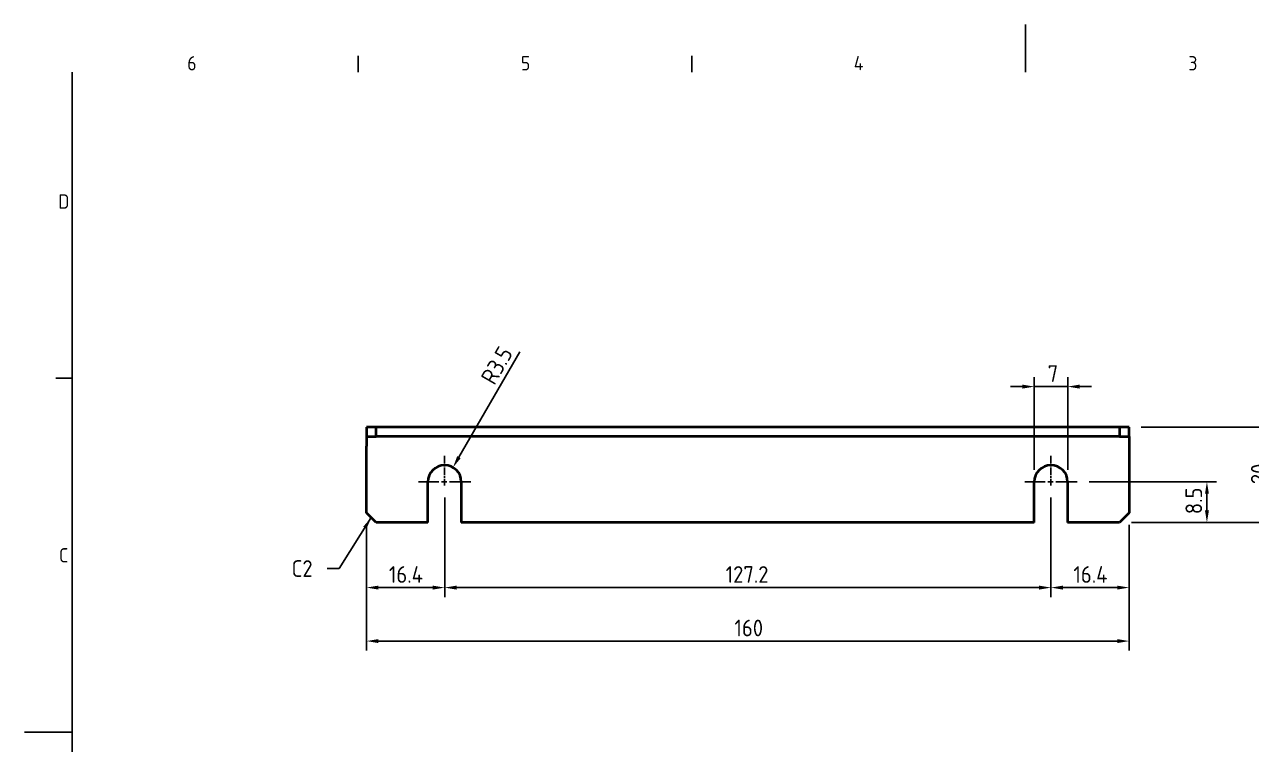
# Model space of a CAD drawing. Header units: millimetres. Extents: x 0 to 420, y 0 to 297.
# Drawn here: x 0 to 257.4, y 145.9 to 297 of the extents above; entities that cross this region are included whole.
import ezdxf

# ---------------------------------------------------------------- set-up
doc = ezdxf.new("R2010")
doc.units = ezdxf.units.MM
doc.linetypes.add('CHAIN', pattern=[0.3543, 0.2362, -0.0295, 0.0591, -0.0295])
doc.layers.get('0').update_dxf_attribs({"color": 3, "lineweight": 25})
for name, color, linetype, lineweight in [('가시적인 것(ISO)', 3, 'Continuous', 40), ('경계(ISO)', 7, 'Continuous', 25), ('기호(ISO)', 5, 'Continuous', 25), ('중심 표식(ISO)', 1, 'Continuous', 25), ('치수(ISO)', 2, 'Continuous', 25)]:
    doc.layers.add(name, color=color, linetype=linetype, lineweight=lineweight)
doc.styles.add('문자 텍스트_PSTEK_POSCO', font='isocp.shx')
doc.styles.add('치수 텍스트_PSTEK_POSCO', font='isocp.shx')
doc.dimstyles.new('치수_PSTEK_POSCO', dxfattribs={"dimtxt": 3.5, "dimasz": 2.5, "dimexe": 2, "dimexo": 2.5, "dimgap": 1, "dimtad": 1, "dimrnd": 1e-08, "dimdsep": 46, "dimtxsty": '치수 텍스트_PSTEK_POSCO', "dimcen": 0.09, "dimdle": 10, "dimclrd": 7, "dimclre": 7, "dimclrt": 2, "dimadec": 1, "dimazin": 2, "dimtfac": 1, "dimtmove": 0, "dimatfit": 3, "dimfxl": 0, "dimtolj": 1, "dimlwd": -1, "dimlwe": -1, "dimarcsym": 0})
doc.dimstyles.new('치수_PSTEK_POSCO$7', dxfattribs={"dimtxt": 3.5, "dimasz": 2.5, "dimexe": 2, "dimexo": 2.5, "dimgap": 1, "dimtad": 1, "dimrnd": 1e-08, "dimdsep": 46, "dimtxsty": '치수 텍스트_PSTEK_POSCO', "dimcen": 0.09, "dimdle": 10, "dimclrd": 7, "dimclre": 7, "dimclrt": 2, "dimadec": 1, "dimazin": 2, "dimtfac": 1, "dimtmove": 0, "dimatfit": 3, "dimfxl": 0, "dimtolj": 1, "dimlwd": -1, "dimlwe": -1, "dimarcsym": 0})

# ---------------------------------------------------------------- blocks, each defined once
blk = doc.blocks.new('경계 Default Border')
at = {"layer": '경계(ISO)'}
for p, q in [((70, 287), (70, 290.4)), ((140, 287), (140, 290.4)), ((10, 222.75), (6.6, 222.75))]:
    blk.add_line(p, q, dxfattribs=at)
at = {"layer": '경계(ISO)', "flags": 128}
for points in [[(210, 297), (210, 287)], [(10, 10), (10, 287)], [(0, 148.5), (10, 148.5)]]:
    blk.add_lwpolyline(points, dxfattribs=at)
at = {"layer": '경계(ISO)', "color": 2, "char_height": 3, "attachment_point": 7, "style": '문자 텍스트_PSTEK_POSCO'}
for s, insert in [('6', (34.14, 287.37)), ('5', (104.14, 287.37)), ('4', (173.97, 287.4)), ('3', (244.17, 287.37)), ('D', (7.08, 258.35)), ('C', (7.24, 184.1))]:
    blk.add_mtext(s, dxfattribs=dict(at, insert=insert))
blk = doc.blocks.new('*D23')
at = {"layer": 'Defpoints', "color": 0}
for p in [(71.74, 194.5), (231.74, 194.5), (231.74, 167.59)]:
    blk.add_point(p, dxfattribs=at)
at = {"layer": '치수(ISO)', "color": 7}
for p, q in [((71.74, 192), (71.74, 165.59)), ((231.74, 192), (231.74, 165.59)), ((74.24, 167.59), (229.24, 167.59))]:
    blk.add_line(p, q, dxfattribs=at)
for points in [[(74.24, 168.01), (74.24, 167.17), (71.74, 167.59)], [(229.24, 168.01), (229.24, 167.17), (231.74, 167.59)]]:
    blk.add_solid(points, dxfattribs=at)
at = {"layer": '치수(ISO)', "color": 2, "insert": (148.93, 170.34), "char_height": 3.5, "attachment_point": 4, "style": '치수 텍스트_PSTEK_POSCO'}
blk.add_mtext('\\A1;160', dxfattribs=at)
blk = doc.blocks.new('*D29')
at = {"layer": 'Defpoints', "color": 0}
for p in [(215.34, 200.25), (231.74, 194.5), (215.34, 178.82)]:
    blk.add_point(p, dxfattribs=at)
at = {"layer": '치수(ISO)', "color": 7}
for p, q in [((215.34, 197.75), (215.34, 176.82)), ((231.74, 192), (231.74, 176.82)), ((229.24, 178.82), (217.84, 178.82))]:
    blk.add_line(p, q, dxfattribs=at)
for points in [[(217.84, 179.23), (217.84, 178.4), (215.34, 178.82)], [(229.24, 179.23), (229.24, 178.4), (231.74, 178.82)]]:
    blk.add_solid(points, dxfattribs=at)
at = {"layer": '치수(ISO)', "color": 2, "insert": (220.04, 181.57), "char_height": 3.5, "attachment_point": 4, "style": '치수 텍스트_PSTEK_POSCO'}
blk.add_mtext('\\A1;16.4', dxfattribs=at)
blk = doc.blocks.new('*D30')
at = {"layer": 'Defpoints', "color": 0}
for p in [(88.14, 200.25), (215.34, 200.25), (215.34, 178.82)]:
    blk.add_point(p, dxfattribs=at)
at = {"layer": '치수(ISO)', "color": 7}
for p, q in [((88.14, 197.75), (88.14, 176.82)), ((215.34, 197.75), (215.34, 176.82)), ((90.64, 178.82), (212.84, 178.82))]:
    blk.add_line(p, q, dxfattribs=at)
for points in [[(90.64, 179.23), (90.64, 178.4), (88.14, 178.82)], [(212.84, 179.23), (212.84, 178.4), (215.34, 178.82)]]:
    blk.add_solid(points, dxfattribs=at)
at = {"layer": '치수(ISO)', "color": 2, "insert": (147.08, 181.57), "char_height": 3.5, "attachment_point": 4, "style": '치수 텍스트_PSTEK_POSCO'}
blk.add_mtext('\\A1;127.2', dxfattribs=at)
blk = doc.blocks.new('*D31')
at = {"layer": 'Defpoints', "color": 0}
for p in [(88.14, 200.25), (71.74, 194.5), (71.74, 178.82)]:
    blk.add_point(p, dxfattribs=at)
at = {"layer": '치수(ISO)', "color": 7}
for p, q in [((88.14, 197.75), (88.14, 176.82)), ((71.74, 192), (71.74, 176.82)), ((85.64, 178.82), (74.24, 178.82))]:
    blk.add_line(p, q, dxfattribs=at)
for points in [[(74.24, 179.23), (74.24, 178.4), (71.74, 178.82)], [(85.64, 179.23), (85.64, 178.4), (88.14, 178.82)]]:
    blk.add_solid(points, dxfattribs=at)
at = {"layer": '치수(ISO)', "color": 2, "insert": (76.44, 181.57), "char_height": 3.5, "attachment_point": 4, "style": '치수 텍스트_PSTEK_POSCO'}
blk.add_mtext('\\A1;16.4', dxfattribs=at)
blk = doc.blocks.new('*D32')
at = {"layer": 'Defpoints', "color": 0}
for p in [(220.84, 201), (229.74, 192.5), (248.05, 192.5)]:
    blk.add_point(p, dxfattribs=at)
at = {"layer": '치수(ISO)', "color": 7}
for p, q in [((223.34, 201), (250.05, 201)), ((248.05, 198.5), (248.05, 195)), ((232.24, 192.5), (250.05, 192.5))]:
    blk.add_line(p, q, dxfattribs=at)
for points in [[(247.64, 198.5), (248.47, 198.5), (248.05, 201)], [(247.64, 195), (248.47, 195), (248.05, 192.5)]]:
    blk.add_solid(points, dxfattribs=at)
at = {"layer": '치수(ISO)', "color": 2, "insert": (245.3, 194.23), "char_height": 3.5, "attachment_point": 4, "rotation": 90, "style": '치수 텍스트_PSTEK_POSCO'}
blk.add_mtext('\\A1;8.5', dxfattribs=at)
blk = doc.blocks.new('*D33')
at = {"layer": 'Defpoints', "color": 0}
for p in [(231.74, 212.5), (229.74, 192.5), (261.79, 192.5)]:
    blk.add_point(p, dxfattribs=at)
at = {"layer": '치수(ISO)', "color": 7}
for p, q in [((234.24, 212.5), (263.79, 212.5)), ((261.79, 210), (261.79, 195)), ((232.24, 192.5), (263.79, 192.5))]:
    blk.add_line(p, q, dxfattribs=at)
for points in [[(261.37, 210), (262.21, 210), (261.79, 212.5)], [(261.37, 195), (262.21, 195), (261.79, 192.5)]]:
    blk.add_solid(points, dxfattribs=at)
at = {"layer": '치수(ISO)', "color": 2, "insert": (259.04, 200.53), "char_height": 3.5, "attachment_point": 4, "rotation": 90, "style": '치수 텍스트_PSTEK_POSCO'}
blk.add_mtext('\\A1;20', dxfattribs=at)
blk = doc.blocks.new('*D34')
at = {"layer": 'Defpoints', "color": 0}
for p in [(89.89, 204.03), (88.14, 201)]:
    blk.add_point(p, dxfattribs=at)
at = {"layer": '치수(ISO)', "color": 7}
blk.add_line((103.88, 228.27), (91.14, 206.2), dxfattribs=at)
blk.add_solid([(90.77, 206.41), (91.5, 205.99), (89.89, 204.03)], dxfattribs=at)
at = {"layer": '치수(ISO)', "color": 2, "insert": (97.07, 221.98), "char_height": 3.5, "attachment_point": 4, "rotation": 60, "style": '치수 텍스트_PSTEK_POSCO'}
blk.add_mtext('\\A1;R3.5', dxfattribs=at)
blk = doc.blocks.new('*D35')
at = {"layer": 'Defpoints', "color": 0}
for p in [(218.84, 221), (211.84, 201), (218.84, 201)]:
    blk.add_point(p, dxfattribs=at)
at = {"layer": '치수(ISO)', "color": 7}
for p, q in [((211.84, 203.5), (211.84, 223)), ((218.84, 203.5), (218.84, 223)), ((209.34, 221), (206.84, 221)), ((211.84, 221), (214.34, 221)), ((214.34, 221), (216.34, 221)), ((218.84, 221), (216.34, 221)), ((221.34, 221), (223.84, 221))]:
    blk.add_line(p, q, dxfattribs=at)
for points in [[(209.34, 221.42), (209.34, 220.58), (211.84, 221)], [(221.34, 221.42), (221.34, 220.58), (218.84, 221)]]:
    blk.add_solid(points, dxfattribs=at)
at = {"layer": '치수(ISO)', "color": 2, "insert": (214.64, 223.75), "char_height": 3.5, "attachment_point": 4, "style": '치수 텍스트_PSTEK_POSCO'}
blk.add_mtext('\\A1;7', dxfattribs=at)

msp = doc.modelspace()

# ---------------------------------------------------------------- linework, layer by layer
at = {"layer": '가시적인 것(ISO)'}
for p, q in [((73.735, 212.501), (71.735, 212.501)), ((71.735, 212.501), (71.735, 210.501)), ((73.735, 210.501), (73.735, 212.501)), ((229.735, 212.501), (73.735, 212.501)), ((231.735, 212.501), (229.735, 212.501)), ((229.735, 212.501), (229.735, 210.501)), ((231.735, 210.501), (231.735, 212.501)), ((71.735, 210.501), (73.735, 210.501)), ((71.735, 210.501), (71.735, 208.501)), ((71.735, 194.501), (71.735, 208.501)), ((229.735, 210.501), (73.735, 210.501)), ((229.735, 210.501), (231.735, 210.501)), ((231.735, 210.501), (231.735, 208.501)), ((231.735, 208.501), (231.735, 194.501)), ((84.635, 192.501), (84.635, 201.001)), ((91.635, 201.001), (91.635, 192.501)), ((211.835, 192.501), (211.835, 201.001)), ((218.835, 201.001), (218.835, 192.501)), ((73.735, 192.501), (71.735, 194.501)), ((231.735, 194.501), (229.735, 192.501)), ((84.635, 192.501), (73.735, 192.501)), ((211.835, 192.501), (91.635, 192.501)), ((229.735, 192.501), (218.835, 192.501))]:
    msp.add_line(p, q, dxfattribs=at)
for centre in [(88.135, 201.001), (215.335, 201.001)]:
    msp.add_arc(centre, 3.5, 0, 180, dxfattribs=at)
at = {"layer": '중심 표식(ISO)', "linetype": 'CHAIN', "ltscale": 6.944946}
for p, q in [((88.135, 206.501), (88.135, 200.251)), ((215.335, 206.501), (215.335, 200.251))]:
    msp.add_line(p, q, dxfattribs=at)
at = {"layer": '중심 표식(ISO)', "linetype": 'CHAIN', "ltscale": 19.051651}
for p, q in [((93.635, 201.001), (82.635, 201.001)), ((220.835, 201.001), (209.835, 201.001))]:
    msp.add_line(p, q, dxfattribs=at)

# ---------------------------------------------------------------- block references
msp.add_blockref('경계 Default Border', (0, 0))

# ---------------------------------------------------------------- texts
at = {"layer": '기호(ISO)', "color": 2, "insert": (56.028, 182.816), "char_height": 3.5, "attachment_point": 4, "style": '치수 텍스트_PSTEK_POSCO'}
msp.add_mtext('{C2}', dxfattribs=at)

# ---------------------------------------------------------------- dimensions: what is measured, and where the dimension line sits
at = {"layer": '치수(ISO)', "color": 7}
dim = msp.add_radius_dim(center=(88.135, 201.001), mpoint=(89.885, 204.033), dimstyle='치수_PSTEK_POSCO', override={"dimdec": 2, "dimcen": 0, "dimtp": 0, "dimtm": 0, "dimtdec": 2, "dimtofl": 0}, dxfattribs=at)
dim.commit()
dim.dimension.update_dxf_attribs({"geometry": '*D34', "text_midpoint": (101.417, 224.006), "dimtype": 164})
for base, p1, p2, override, picture, middle in [((218.835, 221.001), (211.835, 201.001), (218.835, 201.001), {"dimdec": 2, "dimtp": 0, "dimtm": 0, "dimtdec": 2, "dimtofl": 0}, '*D35', (215.335, 221.001)), ((71.735, 178.816), (88.135, 200.251), (71.735, 194.501), {"dimdec": 2, "dimtp": 0, "dimtm": 0, "dimtdec": 2, "dimtofl": 0, "dimatfit": 1}, '*D31', (79.935, 178.816)), ((231.735, 167.59), (71.735, 194.501), (231.735, 194.501), {"dimdec": 2, "dimtp": 0, "dimtm": 0, "dimtdec": 2, "dimtofl": 0, "dimatfit": 1}, '*D23', (151.735, 167.59))]:
    dim = msp.add_linear_dim(base=base, p1=p1, p2=p2, dimstyle='치수_PSTEK_POSCO', override=override, dxfattribs=at)
    dim.commit()
    dim.dimension.update_dxf_attribs({"geometry": picture, "text_midpoint": middle, "dimtype": 160})
for base, p1, p2, angle, picture, middle in [((261.789, 192.501), (231.735, 212.501), (229.735, 192.501), 90, '*D33', (261.789, 202.501)), ((248.055, 192.501), (220.835, 201.001), (229.735, 192.501), 90, '*D32', (248.055, 196.751)), ((215.335, 178.816), (88.135, 200.251), (215.335, 200.251), 180, '*D30', (151.735, 178.816)), ((215.335, 178.816), (231.735, 194.501), (215.335, 200.251), 180, '*D29', (223.535, 178.816))]:
    dim = msp.add_linear_dim(base=base, p1=p1, p2=p2, angle=angle, dimstyle='치수_PSTEK_POSCO', override={"dimdec": 2, "dimtp": 0, "dimtm": 0, "dimtdec": 2, "dimtofl": 0, "dimatfit": 1}, dxfattribs=at)
    dim.commit()
    dim.dimension.update_dxf_attribs({"geometry": picture, "text_midpoint": middle, "dimtype": 160})

# ---------------------------------------------------------------- leaders
at = {"layer": '기호(ISO)', "color": 7, "annotation_type": 0, "has_hookline": 1, "hookline_direction": 1, "text_width": 4.223}
msp.add_leader([(72.735, 193.501), (65.976, 182.816), (63.476, 182.816)], dimstyle='치수_PSTEK_POSCO$7', override={"dimtad": 0}, dxfattribs=at)

doc.saveas('drawing.dxf')
